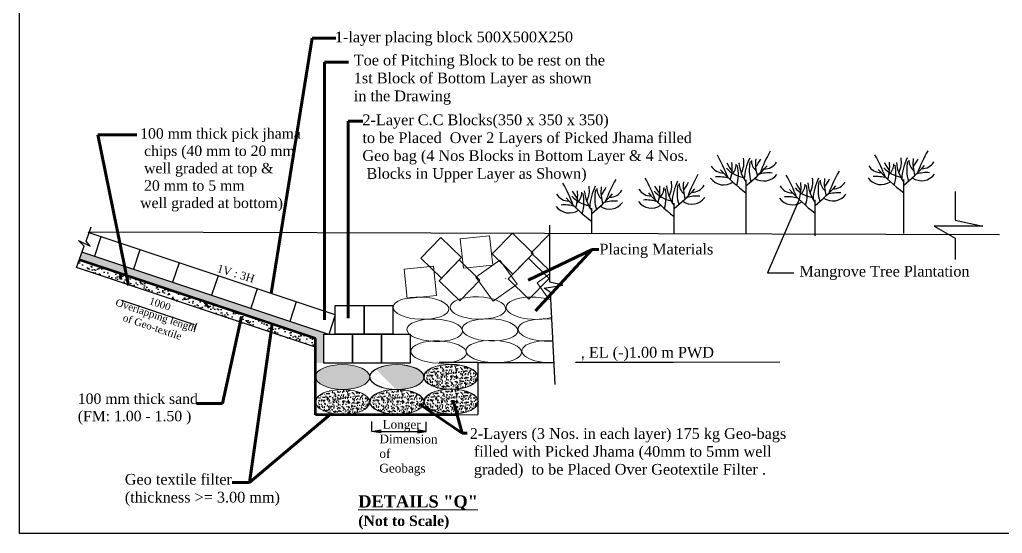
# Model space of a CAD drawing. Header units: metres. Extents: x -2434 to 11656, y -15288 to 8109.
# Drawn here: x 2585.4 to 2658, y -14438.9 to -14400.9 of the extents above; entities that cross this region are included whole.
import ezdxf

# ---------------------------------------------------------------- set-up
doc = ezdxf.new("R2010")
doc.units = ezdxf.units.M
doc.layers.add('LINE', color=7, linetype='Continuous')
doc.styles.get("Standard").update_dxf_attribs({"font": 'times.ttf'})
doc.dimstyles.get("Standard").update_dxf_attribs({"dimtxt": 0.5, "dimasz": 0.4075, "dimexe": 0.364, "dimexo": 0.219, "dimgap": 0.09, "dimtad": 0, "dimdec": 0, "dimlfac": 1000, "dimzin": 0, "dimdsep": 46, "dimtxsty": 'Standard', "dimcen": 0.09, "dimadec": 0, "dimazin": 0, "dimtfac": 1, "dimtdec": 0, "dimtofl": 0, "dimtmove": 0, "dimatfit": 3, "dimfxl": 1, "dimtolj": 1, "dimtzin": 0, "dimarcsym": 0})

# ---------------------------------------------------------------- blocks, each defined once
blk = doc.blocks.new('0.35')
at = {"color": 0, "linetype": 'Continuous', "lineweight": -3, "ltscale": 0.5}
for p, q in [((1035.635, 411.98), (1035.985, 411.98)), ((1035.635, 411.63), (1035.635, 411.98)), ((1035.985, 411.98), (1035.985, 411.63)), ((1035.985, 411.63), (1035.635, 411.63))]:
    blk.add_line(p, q, dxfattribs=at)

msp = doc.modelspace()

# ---------------------------------------------------------------- hatches: boundary and pattern name
at = {"linetype": 'Continuous', "lineweight": -3, "ltscale": 0.5}
h = msp.add_hatch(dxfattribs=at)
h.set_pattern_fill('AR-CONC', color=0, scale=0.0027, style=0)
h.set_pattern_definition([(50, (1871.63183, -14505.80643), (0.4918986, -0.04303553), [0.051435, -0.565785]), (355, (1871.63183, -14505.80643), (-0.09515563, 0.51585294), [0.041148, -0.452628]), (100.451, (1871.67283, -14505.81), (0.39674475, 0.47281506), [0.043713, -0.480843]), (46.1842, (1871.63183, -14505.66927), (0.7319134, -0.1135143), [0.0771525, -0.8486775]), (96.6356, (1871.6928, -14505.6787), (0.6409914, 0.668049), [0.0655695, -0.7212645]), (351.184, (1871.6318, -14505.6693), (0.6409924, 0.6680478), [0.061722, -0.678942]), (21, (1871.7004, -14505.70356), (0.40936018, -0.2761169), [0.051435, -0.565785]), (326, (1871.7004, -14505.70356), (0.16686548, 0.4973075), [0.041148, -0.452628]), (71.4514, (1871.73453, -14505.72657), (0.57622453, 0.22119172), [0.043713, -0.480843]), (37.5, (1871.63183, -14505.80643), (0.00833923, 0.228298605), [0, -0.4471416, 0, -0.459486, 0, -0.4543425]), (7.5, (1871.63183, -14505.80643), (0.18041309, 0.27048755), [0, -0.2619756, 0, -0.4368546, 0, -0.1731645]), (327.5, (1871.4789, -14505.80643), (0.366094607, -0.01546761), [0, -0.17145, 0, -0.534924, 0, -0.709803]), (317.5, (1871.41032, -14505.80643), (0.39994879, 0.06865153), [0, -0.222885, 0, -0.3552444, 0, -0.504063])])
h.paths.add_polyline_path([(2590.025089, -14418.077433), (2589.820548, -14418.650668), (2607.270657, -14424.467371), (2607.270657, -14426.27947), (2607.879157, -14426.27947), (2607.879157, -14424.14972), (2608.241951, -14424.14972)])
edge = h.paths.add_edge_path(flags=17)
edge.add_ellipse((2609.273761, -14427.301813), major_axis=(-2.002045, 0.013106), ratio=0.459670532, start_angle=180.82522425, end_angle=539.17477575)
edge.add_ellipse((2609.273761, -14427.301813), major_axis=(-2.002045, 0.013106), ratio=0.459670532, start_angle=179.17477575, end_angle=179.99999998)
edge.add_ellipse((2613.277729, -14427.314769), major_axis=(-2.002045, 0.013106), ratio=0.459670532, start_angle=0.00000002, end_angle=0.82522425, ccw=False)
edge = h.paths.add_edge_path()
edge.add_ellipse((2609.273761, -14427.301813), major_axis=(-2.002045, 0.013106), ratio=0.459670532, start_angle=180.82522425, end_angle=539.99999998, ccw=False)
edge.add_ellipse((2613.277729, -14427.314769), major_axis=(-2.002045, 0.013106), ratio=0.459670532, start_angle=0, end_angle=0.82522425, ccw=False)
edge.add_ellipse((2609.273761, -14427.301813), major_axis=(-2.002045, 0.013106), ratio=0.459670532, start_angle=180.82522425, end_angle=539.99999998)
edge.add_ellipse((2613.277729, -14427.314769), major_axis=(-2.002045, 0.013106), ratio=0.459670532, start_angle=0, end_angle=0.82522425, ccw=False)
edge.add_line((2611.275581, -14427.301665), (2611.275685, -14427.301663))
edge.add_ellipse((2609.273761, -14427.301813), major_axis=(-2.002045, 0.013106), ratio=0.459670532, start_angle=179.99999998, end_angle=180.82522425, ccw=False)
edge.add_ellipse((2613.277729, -14427.314769), major_axis=(-2.002045, 0.013106), ratio=0.459670532, start_angle=0.82522425, end_angle=82.35712332)
edge.add_ellipse((2613.288387, -14429.137674), major_axis=(-2.002045, 0.013106), ratio=0.459670532, start_angle=274.29880283, end_angle=278.29566912, ccw=False)
edge.add_ellipse((2613.288387, -14427.301813), major_axis=(-2.002045, 0.013106), ratio=0.459670532, start_angle=0, end_angle=86.04601276, ccw=False)
edge.add_ellipse((2613.288387, -14427.301813), major_axis=(-2.002045, 0.013106), ratio=0.459670532, start_angle=339.97197323, end_angle=360, ccw=False)
edge.add_ellipse((2613.277729, -14427.314769), major_axis=(-2.002045, 0.013106), ratio=0.459670532, start_angle=339.10642596, end_angle=359.99999998, ccw=False)
edge.add_ellipse((2609.273761, -14427.301813), major_axis=(-2.002045, 0.013106), ratio=0.459670532, start_angle=179.99999998, end_angle=180.82522425, ccw=False)
edge.add_ellipse((2613.277729, -14427.314769), major_axis=(-2.002045, 0.013106), ratio=0.459670532, start_angle=0.82522425, end_angle=82.35712332)
edge.add_ellipse((2609.273761, -14427.301813), major_axis=(-2.002045, 0.013106), ratio=0.459670532, start_angle=179.99999998, end_angle=180.82522425, ccw=False)
edge.add_line((2611.275909, -14427.314917), (2611.275806, -14427.314919))
edge.add_ellipse((2613.277729, -14427.314769), major_axis=(-2.002045, 0.013106), ratio=0.459670532, start_angle=0, end_angle=0.82522425, ccw=False)
edge = h.paths.add_edge_path()
edge.add_ellipse((2613.288387, -14427.301813), major_axis=(-2.002045, 0.013106), ratio=0.459670532, start_angle=0, end_angle=360)
h = msp.add_hatch(dxfattribs=at)
h.set_pattern_fill('AR-SAND', color=0, scale=0.0117, style=0)
h.set_pattern_definition([(37.5, (1572.96115, -14814.98866), (-0.01872037, 0.57261349), [0, -0.4517136, 0, -0.505206, 0, -0.4829175]), (7.5, (1572.96115, -14814.98866), (0.52594224, 0.83868537), [0, -0.2436876, 0, -0.4071366, 0, -0.1560195]), (327.5, (1572.5956, -14814.98866), (0.92546107, 0.0016815), [0, -0.14859, 0, -0.534924, 0, -0.698373]), (317.5, (1572.5956, -14814.98866), (0.89336105, 0.2608273), [0, -0.074295, 0, -0.3506724, 0, -0.401193])])
h.paths.add_polyline_path([(2607.270657, -14425.108786), (2607.270657, -14424.467371), (2589.820548, -14418.650668), (2589.616006, -14419.223903)])
h = msp.add_hatch(dxfattribs=at)
h.set_pattern_fill('AR-CONC', color=0, scale=0.0027, style=0)
h.set_pattern_definition([(50, (2887.8017, -14080.99585), (0.4918986, -0.04303553), [0.051435, -0.565785]), (355, (2887.8017, -14080.99585), (-0.09515563, 0.51585294), [0.041148, -0.452628]), (100.451, (2887.8427, -14080.99944), (0.39674475, 0.47281506), [0.043713, -0.480843]), (46.1842, (2887.8017, -14080.8587), (0.7319134, -0.1135143), [0.0771525, -0.8486775]), (96.6356, (2887.8627, -14080.86815), (0.6409914, 0.668049), [0.0655695, -0.7212645]), (351.184, (2887.8017, -14080.8587), (0.6409924, 0.6680478), [0.061722, -0.678942]), (21, (2887.8703, -14080.893), (0.40936018, -0.2761169), [0.051435, -0.565785]), (326, (2887.8703, -14080.893), (0.1668655, 0.4973075), [0.041148, -0.452628]), (71.4514, (2887.9044, -14080.916), (0.5762245, 0.2211917), [0.043713, -0.480843]), (37.5, (2887.8017, -14080.99585), (0.00833923, 0.228298605), [0, -0.4471416, 0, -0.459486, 0, -0.4543425]), (7.5, (2887.8017, -14080.99585), (0.18041309, 0.27048755), [0, -0.2619756, 0, -0.4368546, 0, -0.1731645]), (327.5, (2887.64877, -14080.99585), (0.36609461, -0.01546761), [0, -0.17145, 0, -0.534924, 0, -0.709803]), (317.5, (2887.5802, -14080.99585), (0.3999488, 0.06865153), [0, -0.222885, 0, -0.3552444, 0, -0.504063])])
edge = h.paths.add_edge_path()
edge.add_ellipse((2617.265394, -14427.301813), major_axis=(-2.002045, 0.013106), ratio=0.459670532, start_angle=0, end_angle=360)
h = msp.add_hatch(dxfattribs=at)
h.set_pattern_fill('AR-CONC', color=0, scale=0.0027, style=0)
h.set_pattern_definition([(50, (2879.81007, -14082.8431), (0.4918986, -0.04303553), [0.051435, -0.565785]), (355, (2879.81007, -14082.8431), (-0.09515563, 0.51585294), [0.041148, -0.452628]), (100.451, (2879.85106, -14082.8467), (0.39674475, 0.47281506), [0.043713, -0.480843]), (46.1842, (2879.8101, -14082.70593), (0.7319134, -0.1135143), [0.0771525, -0.8486775]), (96.6356, (2879.87106, -14082.7154), (0.6409914, 0.668049), [0.0655695, -0.7212645]), (351.184, (2879.8101, -14082.7059), (0.6409924, 0.6680478), [0.061722, -0.678942]), (21, (2879.87865, -14082.74022), (0.40936018, -0.2761169), [0.051435, -0.565785]), (326, (2879.87865, -14082.7402), (0.1668655, 0.4973075), [0.041148, -0.452628]), (71.4514, (2879.91276, -14082.76323), (0.5762245, 0.2211917), [0.043713, -0.480843]), (37.5, (2879.81007, -14082.8431), (0.00833923, 0.228298605), [0, -0.4471416, 0, -0.459486, 0, -0.4543425]), (7.5, (2879.81007, -14082.8431), (0.18041309, 0.27048755), [0, -0.2619756, 0, -0.4368546, 0, -0.1731645]), (327.5, (2879.65714, -14082.8431), (0.36609461, -0.01546761), [0, -0.17145, 0, -0.534924, 0, -0.709803]), (317.5, (2879.58856, -14082.8431), (0.3999488, 0.06865153), [0, -0.222885, 0, -0.3552444, 0, -0.504063])])
edge = h.paths.add_edge_path()
edge.add_ellipse((2609.273761, -14429.149053), major_axis=(-2.002045, 0.013106), ratio=0.459670532, start_angle=0, end_angle=360)
h = msp.add_hatch(dxfattribs=at)
h.set_pattern_fill('AR-CONC', color=0, scale=0.0027, style=0)
h.set_pattern_definition([(50, (2883.8247, -14082.8317), (0.4918986, -0.04303553), [0.051435, -0.565785]), (355, (2883.8247, -14082.8317), (-0.09515563, 0.51585294), [0.041148, -0.452628]), (100.451, (2883.8657, -14082.8353), (0.39674475, 0.47281506), [0.043713, -0.480843]), (46.1842, (2883.8247, -14082.69455), (0.7319134, -0.1135143), [0.0771525, -0.8486775]), (96.6356, (2883.8857, -14082.704), (0.6409914, 0.668049), [0.0655695, -0.7212645]), (351.184, (2883.8247, -14082.69455), (0.6409924, 0.6680478), [0.061722, -0.678942]), (21, (2883.89328, -14082.72884), (0.40936018, -0.2761169), [0.051435, -0.565785]), (326, (2883.8933, -14082.72884), (0.1668655, 0.4973075), [0.041148, -0.452628]), (71.4514, (2883.9274, -14082.75185), (0.5762245, 0.2211917), [0.043713, -0.480843]), (37.5, (2883.8247, -14082.83171), (0.00833923, 0.228298605), [0, -0.4471416, 0, -0.459486, 0, -0.4543425]), (7.5, (2883.8247, -14082.83171), (0.18041309, 0.27048755), [0, -0.2619756, 0, -0.4368546, 0, -0.1731645]), (327.5, (2883.67176, -14082.83171), (0.36609461, -0.01546761), [0, -0.17145, 0, -0.534924, 0, -0.709803]), (317.5, (2883.60318, -14082.8317), (0.3999488, 0.06865153), [0, -0.222885, 0, -0.3552444, 0, -0.504063])])
edge = h.paths.add_edge_path()
edge.add_ellipse((2613.288387, -14429.137674), major_axis=(-2.002045, 0.013106), ratio=0.459670532, start_angle=0, end_angle=360)
h = msp.add_hatch(dxfattribs=at)
h.set_pattern_fill('AR-CONC', color=0, scale=0.0027, style=0)
h.set_pattern_definition([(50, (2887.82687, -14082.81914), (0.4918986, -0.04303553), [0.051435, -0.565785]), (355, (2887.82687, -14082.81914), (-0.09515563, 0.51585294), [0.041148, -0.452628]), (100.451, (2887.86786, -14082.82273), (0.39674475, 0.47281506), [0.043713, -0.480843]), (46.1842, (2887.8269, -14082.682), (0.7319134, -0.1135143), [0.0771525, -0.8486775]), (96.6356, (2887.8879, -14082.69144), (0.6409914, 0.668049), [0.0655695, -0.7212645]), (351.184, (2887.8269, -14082.682), (0.6409924, 0.6680478), [0.061722, -0.678942]), (21, (2887.89545, -14082.71627), (0.40936018, -0.2761169), [0.051435, -0.565785]), (326, (2887.89545, -14082.71627), (0.1668655, 0.4973075), [0.041148, -0.452628]), (71.4514, (2887.92956, -14082.7393), (0.5762245, 0.2211917), [0.043713, -0.480843]), (37.5, (2887.82687, -14082.81914), (0.00833923, 0.228298605), [0, -0.4471416, 0, -0.459486, 0, -0.4543425]), (7.5, (2887.82687, -14082.81914), (0.18041309, 0.27048755), [0, -0.2619756, 0, -0.4368546, 0, -0.1731645]), (327.5, (2887.67394, -14082.81914), (0.36609461, -0.01546761), [0, -0.17145, 0, -0.534924, 0, -0.709803]), (317.5, (2887.60536, -14082.81914), (0.3999488, 0.06865153), [0, -0.222885, 0, -0.3552444, 0, -0.504063])])
edge = h.paths.add_edge_path()
edge.add_ellipse((2617.290562, -14429.1251), major_axis=(-2.002045, 0.013106), ratio=0.459670532, start_angle=0, end_angle=360)
h = msp.add_hatch(color=0, dxfattribs=at)
h.set_gradient(color1=(255, 255, 255), one_color=1, tint=1, name='CYLINDER')
h.paths.add_polyline_path([(2611.437801, -14431.324902), (2612.067801, -14431.429902), (2612.067801, -14431.219902)])
h = msp.add_hatch(color=0, dxfattribs=at)
h.set_gradient(color1=(255, 255, 255), one_color=1, tint=1, name='CYLINDER')
h.paths.add_polyline_path([(2615.440589, -14431.324902), (2614.810589, -14431.429902), (2614.810589, -14431.219902)])

# ---------------------------------------------------------------- linework, layer by layer
at = {"color": 0, "linetype": 'Continuous', "lineweight": -3, "ltscale": 0.5}
for p, q in [((2650.739336, -14416.697115), (2650.739336, -14412.715801)), ((2639.101809, -14416.72039), (2639.101809, -14412.739077)), ((2654.536063, -14413.600082), (2654.536063, -14415.722582)), ((2627.684727, -14416.683838), (2627.684727, -14414.815833)), ((2633.766388, -14416.703308), (2633.766388, -14414.449467)), ((2644.188816, -14416.861739), (2644.188816, -14414.210502)), ((2590.31608, -14417.261921), (2590.698326, -14416.20617)), ((2624.582801, -14420.295762), (2624.582801, -14416.089036)), ((2656.589927, -14416.165736), (2652.99564, -14416.165736)), ((2652.99564, -14416.165736), (2654.536063, -14417.052045)), ((2654.536063, -14415.722582), (2656.589927, -14416.165736)), ((2608.736917, -14422.711171), (2590.481917, -14416.626171)), ((2591.418703, -14416.938433), (2590.937642, -14418.381617)), ((2654.536063, -14417.052045), (2654.536063, -14418.630603)), ((2589.616006, -14419.223903), (2590.18619, -14417.625942)), ((2590.18619, -14417.625942), (2589.762206, -14417.218707)), ((2589.762206, -14417.218707), (2590.62675, -14417.625942)), ((2590.62675, -14417.625942), (2590.31608, -14417.261921)), ((2608.255855, -14424.154355), (2590.000855, -14418.069355)), ((2594.305072, -14417.900556), (2593.824011, -14419.34374)), ((2607.270657, -14425.108786), (2589.616006, -14419.223903)), ((2597.191441, -14418.862679), (2596.71038, -14420.305863)), ((2600.07781, -14419.824802), (2599.596749, -14421.267986)), ((2624.168108, -14420.743127), (2625.546879, -14420.527312)), ((2625.546879, -14420.527312), (2624.582801, -14420.295762)), ((2602.964179, -14420.786925), (2602.483118, -14422.230109)), ((2624.61861, -14421.026198), (2624.168108, -14420.743127)), ((2624.61861, -14421.026198), (2624.953119, -14427.84958)), ((2605.850548, -14421.749048), (2605.369487, -14423.192232)), ((2608.736917, -14422.01997), (2610.866667, -14422.01997)), ((2608.736917, -14424.14972), (2608.736917, -14422.01997)), ((2610.866667, -14422.01997), (2610.866667, -14424.14972)), ((2608.736917, -14422.711171), (2608.255855, -14424.154355)), ((2607.879157, -14424.14972), (2610.008907, -14424.14972)), ((2607.879157, -14426.27947), (2607.879157, -14424.14972)), ((2610.866667, -14424.14972), (2608.736917, -14424.14972)), ((2610.008907, -14424.14972), (2610.008907, -14426.27947)), ((2610.008907, -14424.14972), (2612.138657, -14424.14972)), ((2610.008907, -14426.27947), (2610.008907, -14424.14972)), ((2612.138657, -14424.14972), (2612.138657, -14426.27947)), ((2610.008907, -14426.27947), (2607.879157, -14426.27947)), ((2612.138657, -14426.27947), (2610.008907, -14426.27947)), ((2619.279019, -14426.244868), (2616.398157, -14426.244868)), ((2619.279019, -14426.244868), (2624.87445, -14426.244868)), ((2617.745188, -14430.102269), (2619.279019, -14430.069536)), ((2611.437801, -14431.324902), (2611.437801, -14430.587938)), ((2615.440589, -14431.324902), (2615.440589, -14430.629652)), ((2611.437801, -14431.324902), (2612.067801, -14431.219902)), ((2612.067801, -14431.429902), (2611.437801, -14431.324902)), ((2612.067801, -14431.219902), (2612.067801, -14431.429902)), ((2612.067801, -14431.324902), (2614.810589, -14431.324902)), ((2615.440589, -14431.324902), (2614.810589, -14431.219902)), ((2614.810589, -14431.429902), (2615.440589, -14431.324902))]:
    msp.add_line(p, q, dxfattribs=at)
at = {"color": 7, "lineweight": -3, "ltscale": 0.5}
msp.add_line((2590.568405, -14416.565008), (2657.80007, -14416.780253), dxfattribs=at)
at = {"color": 0, "lineweight": -3, "ltscale": 0.5}
for p, q in [((2598.040184, -14423.354617), (2592.955346, -14421.653063)), ((2598.474222, -14423.341684), (2598.311111, -14423.829117)), ((2626.481067, -14426.213841), (2633.697398, -14426.211442))]:
    msp.add_line(p, q, dxfattribs=at)
at = {"color": 0, "linetype": 'Continuous', "lineweight": -3, "ltscale": 0.5}
for centre, radius, start, end in [((2626.126103, -14416.966185), 12.421508, 20.91189767, 29.1896003), ((2637.222046, -14411.440665), 1.706813, 332.19814916, 10.61728061), ((2643.013719, -14412.907861), 4.069458, 154.03540706, 176.97261942), ((2642.748173, -14411.517568), 2.969411, 173.26640698, 197.82093443), ((2634.278046, -14407.944308), 6.731373, 325.0087111, 331.13625806), ((2651.713064, -14416.678102), 12.421508, 150.8103997, 159.08810233), ((2637.763629, -14416.94291), 12.421508, 20.91189767, 29.1896003), ((2648.859573, -14411.41739), 1.706813, 332.19814916, 10.61728061), ((2654.651245, -14412.884586), 4.069458, 154.03540706, 176.97261942), ((2652.056156, -14411.3043), 0.938193, 177.78024221, 230.99138058), ((2654.385699, -14411.494293), 2.969411, 173.26640698, 197.82093443), ((2645.915572, -14407.921033), 6.731373, 325.0087111, 331.13625806), ((2663.35059, -14416.654827), 12.421508, 150.8103997, 159.08810233), ((2637.402229, -14411.174596), 1.046252, 211.18833382, 271.03474484), ((2648.073003, -14401.999588), 14.762561, 222.56543702, 232.57668865), ((2639.346633, -14410.272142), 2.339331, 222.81461739, 258.4624734), ((2643.561122, -14408.232391), 6.731373, 208.86374194, 214.9912889), ((2635.090994, -14411.805652), 2.969411, 342.17906557, 6.73359302), ((2637.420537, -14411.615658), 0.938193, 309.00861942, 2.21975779), ((2635.598513, -14412.29098), 2.922394, 342.99592186, 12.13145466), ((2641.567873, -14411.161074), 3.033181, 185.93516677, 215.60708471), ((2629.766164, -14401.711505), 14.762561, 309.22641882, 317.43456298), ((2642.240654, -14412.002897), 2.922394, 167.86854534, 197.00407814), ((2640.41863, -14411.327575), 0.938193, 177.78024221, 230.99138058), ((2640.436939, -14410.886512), 1.046252, 268.96525516, 328.81166618), ((2649.039755, -14411.15132), 1.046252, 211.18833382, 271.03474484), ((2659.710529, -14401.976313), 14.762561, 222.56543702, 232.57668865), ((2650.98416, -14410.248867), 2.339331, 222.81461739, 258.4624734), ((2655.198648, -14408.209116), 6.731373, 208.86374194, 214.9912889), ((2646.72852, -14411.782377), 2.969411, 342.17906557, 6.73359302), ((2649.058063, -14411.592383), 0.938193, 309.00861942, 2.21975779), ((2647.236039, -14412.267705), 2.922394, 342.99592186, 12.13145466), ((2653.205399, -14411.137799), 3.033181, 185.93516677, 215.60708471), ((2641.40369, -14401.68823), 14.762561, 309.22641882, 317.43456298), ((2653.878181, -14411.979622), 2.922394, 167.86854534, 197.00407814), ((2652.074465, -14410.863237), 1.046252, 268.96525516, 328.81166618), ((2640.295982, -14418.754858), 12.421508, 150.8103997, 159.08810233), ((2620.790682, -14418.676576), 12.421508, 20.91189767, 29.1896003), ((2646.377643, -14418.388492), 12.421508, 150.8103997, 159.08810233), ((2637.434506, -14411.909469), 1.19741, 216.20065829, 304.51985885), ((2637.052354, -14415.218304), 2.709404, 73.56848137, 94.56577688), ((2640.404662, -14411.621386), 1.19741, 235.48014115, 323.79934171), ((2640.786814, -14414.93022), 2.709404, 85.43422312, 106.43151863), ((2631.21311, -14418.43761), 12.421508, 20.91189767, 29.1896003), ((2642.309053, -14412.91209), 1.706813, 332.19814916, 10.61728061), ((2648.100726, -14414.379286), 4.069458, 154.03540706, 176.97261942), ((2647.83518, -14412.988994), 2.969411, 173.26640698, 197.82093443), ((2639.365053, -14409.415733), 6.731373, 325.0087111, 331.13625806), ((2656.800071, -14418.149527), 12.421508, 150.8103997, 159.08810233), ((2649.072032, -14411.886194), 1.19741, 216.20065829, 304.51985885), ((2648.68988, -14415.195029), 2.709404, 73.56848137, 94.56577688), ((2652.042188, -14411.598111), 1.19741, 235.48014115, 323.79934171), ((2652.42434, -14414.906945), 2.709404, 85.43422312, 106.43151863), ((2614.70902, -14419.042941), 12.421508, 20.91189767, 29.1896003), ((2625.804964, -14413.517421), 1.706813, 332.19814916, 10.61728061), ((2631.596636, -14414.984617), 4.069458, 154.03540706, 176.97261942), ((2629.001547, -14413.404331), 0.938193, 177.78024221, 230.99138058), ((2631.331091, -14413.594325), 2.969411, 173.26640698, 197.82093443), ((2622.860963, -14410.021064), 6.731373, 325.0087111, 331.13625806), ((2632.066807, -14412.884986), 1.046252, 211.18833382, 271.03474484), ((2638.225701, -14409.942782), 6.731373, 208.86374194, 214.9912889), ((2629.755573, -14413.516042), 2.969411, 342.17906557, 6.73359302), ((2632.085116, -14413.326049), 0.938193, 309.00861942, 2.21975779), ((2630.263092, -14414.001371), 2.922394, 342.99592186, 12.13145466), ((2636.232452, -14412.871464), 3.033181, 185.93516677, 215.60708471), ((2631.886625, -14413.151056), 1.706813, 332.19814916, 10.61728061), ((2637.678298, -14414.618252), 4.069458, 154.03540706, 176.97261942), ((2624.430743, -14403.421895), 14.762561, 309.22641882, 317.43456298), ((2636.905233, -14413.713288), 2.922394, 167.86854534, 197.00407814), ((2635.083209, -14413.037965), 0.938193, 177.78024221, 230.99138058), ((2637.412752, -14413.227959), 2.969411, 173.26640698, 197.82093443), ((2628.942625, -14409.654699), 6.731373, 325.0087111, 331.13625806), ((2635.101518, -14412.596903), 1.046252, 268.96525516, 328.81166618), ((2642.489235, -14412.646021), 1.046252, 211.18833382, 271.03474484), ((2644.43364, -14411.743567), 2.339331, 222.81461739, 258.4624734), ((2648.648128, -14409.703817), 6.731373, 208.86374194, 214.9912889), ((2640.178001, -14413.277077), 2.969411, 342.17906557, 6.73359302), ((2642.507544, -14413.087083), 0.938193, 309.00861942, 2.21975779), ((2640.68552, -14413.762406), 2.922394, 342.99592186, 12.13145466), ((2646.65488, -14412.632499), 3.033181, 185.93516677, 215.60708471), ((2634.853171, -14403.18293), 14.762561, 309.22641882, 317.43456298), ((2647.327661, -14413.474322), 2.922394, 167.86854534, 197.00407814), ((2645.505637, -14412.799), 0.938193, 177.78024221, 230.99138058), ((2645.523946, -14412.357938), 1.046252, 268.96525516, 328.81166618), ((2625.985146, -14413.251352), 1.046252, 211.18833382, 271.03474484), ((2636.655921, -14404.076344), 14.762561, 222.56543702, 232.57668865), ((2627.929551, -14412.348898), 2.339331, 222.81461739, 258.4624734), ((2632.144039, -14410.309148), 6.731373, 208.86374194, 214.9912889), ((2623.673912, -14413.882408), 2.969411, 342.17906557, 6.73359302), ((2626.003455, -14413.692414), 0.938193, 309.00861942, 2.21975779), ((2624.18143, -14414.367737), 2.922394, 342.99592186, 12.13145466), ((2630.15079, -14413.23783), 3.033181, 185.93516677, 215.60708471), ((2618.349081, -14403.788261), 14.762561, 309.22641882, 317.43456298), ((2630.823572, -14414.079653), 2.922394, 167.86854534, 197.00407814), ((2629.019856, -14412.963268), 1.046252, 268.96525516, 328.81166618), ((2642.737582, -14403.709979), 14.762561, 222.56543702, 232.57668865), ((2634.011212, -14411.982532), 2.339331, 222.81461739, 258.4624734), ((2635.069241, -14413.331776), 1.19741, 235.48014115, 323.79934171), ((2635.451393, -14416.640611), 2.709404, 85.43422312, 106.43151863), ((2642.521513, -14413.380895), 1.19741, 216.20065829, 304.51985885), ((2642.139361, -14416.689729), 2.709404, 73.56848137, 94.56577688), ((2653.16001, -14403.471013), 14.762561, 222.56543702, 232.57668865), ((2645.491668, -14413.092811), 1.19741, 235.48014115, 323.79934171), ((2645.87382, -14416.401646), 2.709404, 85.43422312, 106.43151863), ((2626.017423, -14413.986226), 1.19741, 216.20065829, 304.51985885), ((2625.635271, -14417.29506), 2.709404, 73.56848137, 94.56577688), ((2628.987579, -14413.698142), 1.19741, 235.48014115, 323.79934171), ((2629.369731, -14417.006977), 2.709404, 85.43422312, 106.43151863), ((2632.099085, -14413.61986), 1.19741, 216.20065829, 304.51985885), ((2631.716933, -14416.928694), 2.709404, 73.56848137, 94.56577688)]:
    msp.add_arc(centre, radius, start, end, dxfattribs=at)
for points in [[(2598.061736, -14423.29021), (2598.018631, -14423.419023), (2598.426621, -14423.483931)], [(2626.959106, -14425.768906), (2627.094938, -14425.768272), (2627.028924, -14426.176085)]]:
    msp.add_solid(points, dxfattribs=at)
at = {"layer": 'LINE', "color": 7, "lineweight": 53, "ltscale": 0.5}
for p, q in [((2607.270657, -14424.467371), (2589.808431, -14418.646629)), ((2592.915805, -14420.098015), (2592.863595, -14419.665017)), ((2599.013584, -14421.715013), (2599.384217, -14422.185469)), ((2607.270657, -14430.106737), (2607.270657, -14424.454218)), ((2617.745188, -14430.102269), (2607.270657, -14430.106737))]:
    msp.add_line(p, q, dxfattribs=at)
at = {"layer": 'LINE', "color": 7, "lineweight": -3, "ltscale": 0.5}
msp.add_line((2619.279019, -14426.244868), (2619.279019, -14430.069536), dxfattribs=at)
at = {"layer": 'LINE', "color": 7, "lineweight": 13, "ltscale": 0.5}
msp.add_line((2641.571323, -14426.211442), (2633.697398, -14426.211442), dxfattribs=at)
at = {"layer": 'LINE', "color": 0, "linetype": 'ByBlock', "lineweight": -3, "ltscale": 0.5}
msp.add_lwpolyline([(2585.413258, -14361.079859), (2698.371507, -14361.079859), (2698.371507, -14438.863767), (2585.413258, -14438.863767)], close=True, dxfattribs=at)
at = {"layer": 'LINE', "color": 7, "lineweight": 13, "ltscale": 0.5}
for points in [[(2615.046865, -14418.518722), (2616.576622, -14420.010976), (2618.068876, -14418.481219), (2616.539119, -14416.988965)], [(2620.139726, -14416.875277), (2617.972829, -14417.104498), (2618.202049, -14419.271394), (2620.368946, -14419.042174)], [(2620.326136, -14418.213304), (2621.855893, -14419.705557), (2623.348146, -14418.1758), (2621.818389, -14416.683547)], [(2621.514284, -14420.05266), (2623.044041, -14421.544914), (2624.536294, -14420.015157), (2623.006538, -14418.522903)], [(2615.991173, -14419.109525), (2613.824276, -14419.338745), (2614.053496, -14421.505642), (2616.220393, -14421.276422)], [(2616.401977, -14420.187813), (2617.931734, -14421.680067), (2619.423987, -14420.15031), (2617.89423, -14418.658056)], [(2620.389485, -14421.702898), (2622.163725, -14420.437964), (2620.898791, -14418.663725), (2619.124551, -14419.928658)]]:
    msp.add_lwpolyline(points, close=True, dxfattribs=at)
for points in [[(2624.582801, -14416.721506), (2623.217643, -14418.120973), (2624.582801, -14419.452663)], [(2624.582801, -14419.690603), (2623.653896, -14420.352861), (2624.515424, -14421.56127)], [(2621.334012, -14420.054179), (2621.320796, -14420.016588)]]:
    msp.add_lwpolyline(points, dxfattribs=at)
at = {"layer": 'LINE', "color": 7, "lineweight": 9, "ltscale": 0.5, "extrusion": (0, 0, -1)}
for centre in [(2615.065824, -14422.217798), (2619.27547, -14422.206033), (2616.084641, -14423.85366), (2620.161837, -14423.818616), (2616.368559, -14425.463221), (2620.445755, -14425.428176)]:
    msp.add_ellipse(centre, major_axis=(-2.057819, 0.074504), ratio=0.39992161, dxfattribs=at)
for centre, start_param, end_param in [((2623.409936, -14422.222648), 4.013845106, 8.484260863), ((2624.296303, -14423.835231), 4.452531654, 8.045574315), ((2624.58022, -14425.444791), 4.553867169, 7.9442388)]:
    msp.add_ellipse(centre, major_axis=(-2.057819, 0.074504), ratio=0.39992161, start_param=start_param, end_param=end_param, dxfattribs=at)
at = {"layer": 'LINE', "color": 7, "lineweight": 9, "ltscale": 0.5}
for centre in [(2609.273761, -14427.301813), (2613.277729, -14427.314769), (2613.288387, -14427.301813), (2617.265394, -14427.301813), (2617.279097, -14427.290151), (2609.273761, -14429.149053), (2613.277729, -14429.15063), (2613.288387, -14429.137674), (2617.290562, -14429.1251), (2617.304266, -14429.113439)]:
    msp.add_ellipse(centre, major_axis=(-2.002045, 0.013106), ratio=0.459670532, dxfattribs=at)

# ---------------------------------------------------------------- block references
at = {"color": 0, "linetype": 'Continuous', "lineweight": -3, "xscale": 6.085000000000036, "yscale": 6.085000000006403, "zscale": 6.085}
for p in [(-3690.971134, -16928.91941), (-3689.699144, -16931.04916)]:
    msp.add_blockref('0.35', p, dxfattribs=at)

# ---------------------------------------------------------------- texts
at = {"color": 0, "linetype": 'Continuous', "lineweight": -3, "ltscale": 0.5, "insert": (2595.497765, -14422.757997), "char_height": 0.75, "attachment_point": 5, "rotation": 341.49807325}
msp.add_mtext('\\A1;{\\H0.7143x;1000\\POverlapping length\\Pof Geo-textile}', dxfattribs=at)
at = {"layer": 'LINE', "color": 0, "linetype": 'ByBlock', "lineweight": -3, "ltscale": 0.5, "char_height": 0.79300115, "attachment_point": 1}
for s, insert in [('1-layer placing block 500X500X250', (2608.705326, -14401.776023)), ('Toe of Pitching Block to be rest on the \\P1st Block of Bottom Layer as shown \\Pin the Drawing', (2610.100171, -14403.484606)), ('2-Layer C.C Blocks(350 x 350 x 350)\\Pto be Placed  Over 2 Layers of Picked Jhama filled\\PGeo bag (4 Nos Blocks in Bottom Layer & 4 Nos.\\P Blocks in Upper Layer as Shown)', (2610.73869, -14407.899593)), ('Placing Materials ', (2628.252187, -14417.456848)), ('Mangrove Tree Plantation ', (2643.029382, -14419.089703)), ('EL (-)1.00 m PWD', (2627.466881, -14425.08297)), ('2-Layers (3 Nos. in each layer) 175 kg Geo-bags \\P filled with Picked Jhama (40mm to 5mm well\\P graded)  to be Placed Over Geotextile Filter .', (2618.672654, -14431.088543)), ('Geo textile filter \\P(thickness >= 3.00 mm) ', (2593.181583, -14434.470926))]:
    msp.add_mtext(s, dxfattribs=dict(at, insert=insert))
at = {"layer": 'LINE', "color": 0, "linetype": 'ByBlock', "lineweight": 40, "ltscale": 0.5, "char_height": 0.76914916, "attachment_point": 1}
for s, insert in [('100 mm thick pick jhama\\P chips (40 mm to 20 mm\\P well graded at top &\\P 20 mm to 5 mm \\Pwell graded at bottom) ', (2594.317878, -14408.920079)), ('100 mm thick sand \\P(FM: 1.00 - 1.50 )', (2589.707517, -14428.526863))]:
    msp.add_mtext(s, dxfattribs=dict(at, insert=insert))
at = {"layer": 'LINE', "color": 7, "lineweight": 13, "ltscale": 0.5, "char_height": 0.5826227, "attachment_point": 1}
for s, insert, width, rotation in [('1V : 3H', (2600.121053, -14418.969729), 3.06970792, 343.06312442), (' {\\H1.112x;Longer Dimension of Geobags}', (2612.002657, -14430.478606), 4.46570545, 359.74054367)]:
    msp.add_mtext(s, dxfattribs=dict(at, insert=insert, width=width, rotation=rotation))
at = {"layer": 'LINE', "color": 7, "lineweight": 13, "ltscale": 0.5, "insert": (2610.430867, -14436.055781), "char_height": 0.62600131, "width": 10.15759516, "attachment_point": 1}
msp.add_mtext('{\\fTimes New Roman|b1|i0|c0|p18;\\H1.432x;\\LDETAILS "Q"\\P\\H0.8603x;\\l(Not to Scale)}', dxfattribs=at)

# ---------------------------------------------------------------- leaders
at = {"color": 0, "linetype": 'Continuous', "lineweight": -3, "ltscale": 0.5}
msp.add_leader([(2643.004933, -14414.185845), (2640.657711, -14419.598266), (2642.620028, -14419.598266)], dimstyle='Standard', override={"dimgap": 0.09, "dimtad": 0}, dxfattribs=at)
at = {"layer": 'LINE', "color": 7, "ltscale": 0.5}
for points in [[(2603.999976, -14421.13219), (2607.016806, -14402.266045), (2608.777116, -14402.266045)], [(2607.942008, -14423.073758), (2607.942008, -14404.042822), (2609.702318, -14404.042822)], [(2609.687276, -14422.960973), (2609.687276, -14408.392603), (2610.765833, -14408.392603)], [(2593.463455, -14420.541407), (2591.195346, -14409.401972), (2594.069129, -14409.401972)], [(2622.990213, -14420.156174), (2627.713654, -14417.890271), (2628.210617, -14417.890271)], [(2623.525208, -14422.41586), (2627.713654, -14417.890271)], [(2601.795999, -14422.843708), (2600.391402, -14429.254308), (2598.49113, -14429.254308)], [(2604.063177, -14423.4128), (2602.394337, -14435.107344)], [(2608.386351, -14430.058482), (2602.394337, -14435.107344), (2601.104596, -14435.107344)]]:
    msp.add_leader(points, dimstyle='Standard', override={"dimtxt": 0.9, "dimasz": 0.7, "dimclrd": 7, "dimclre": 7, "dimclrt": 7, "dimlwd": 65535, "dimlwe": 65535}, dxfattribs=at)
at = {"layer": 'LINE', "color": 7, "lineweight": 13, "ltscale": 0.5}
for points in [[(2614.96159, -14429.315339), (2618.120172, -14431.4591)], [(2617.451887, -14429.041), (2618.120172, -14431.4591), (2618.488371, -14431.4591)]]:
    msp.add_leader(points, dimstyle='Standard', override={"dimtxt": 0.9, "dimasz": 0.7, "dimclrd": 7, "dimclre": 7, "dimclrt": 7, "dimlwd": 65535, "dimlwe": 65535}, dxfattribs=at)

doc.saveas('drawing.dxf')
